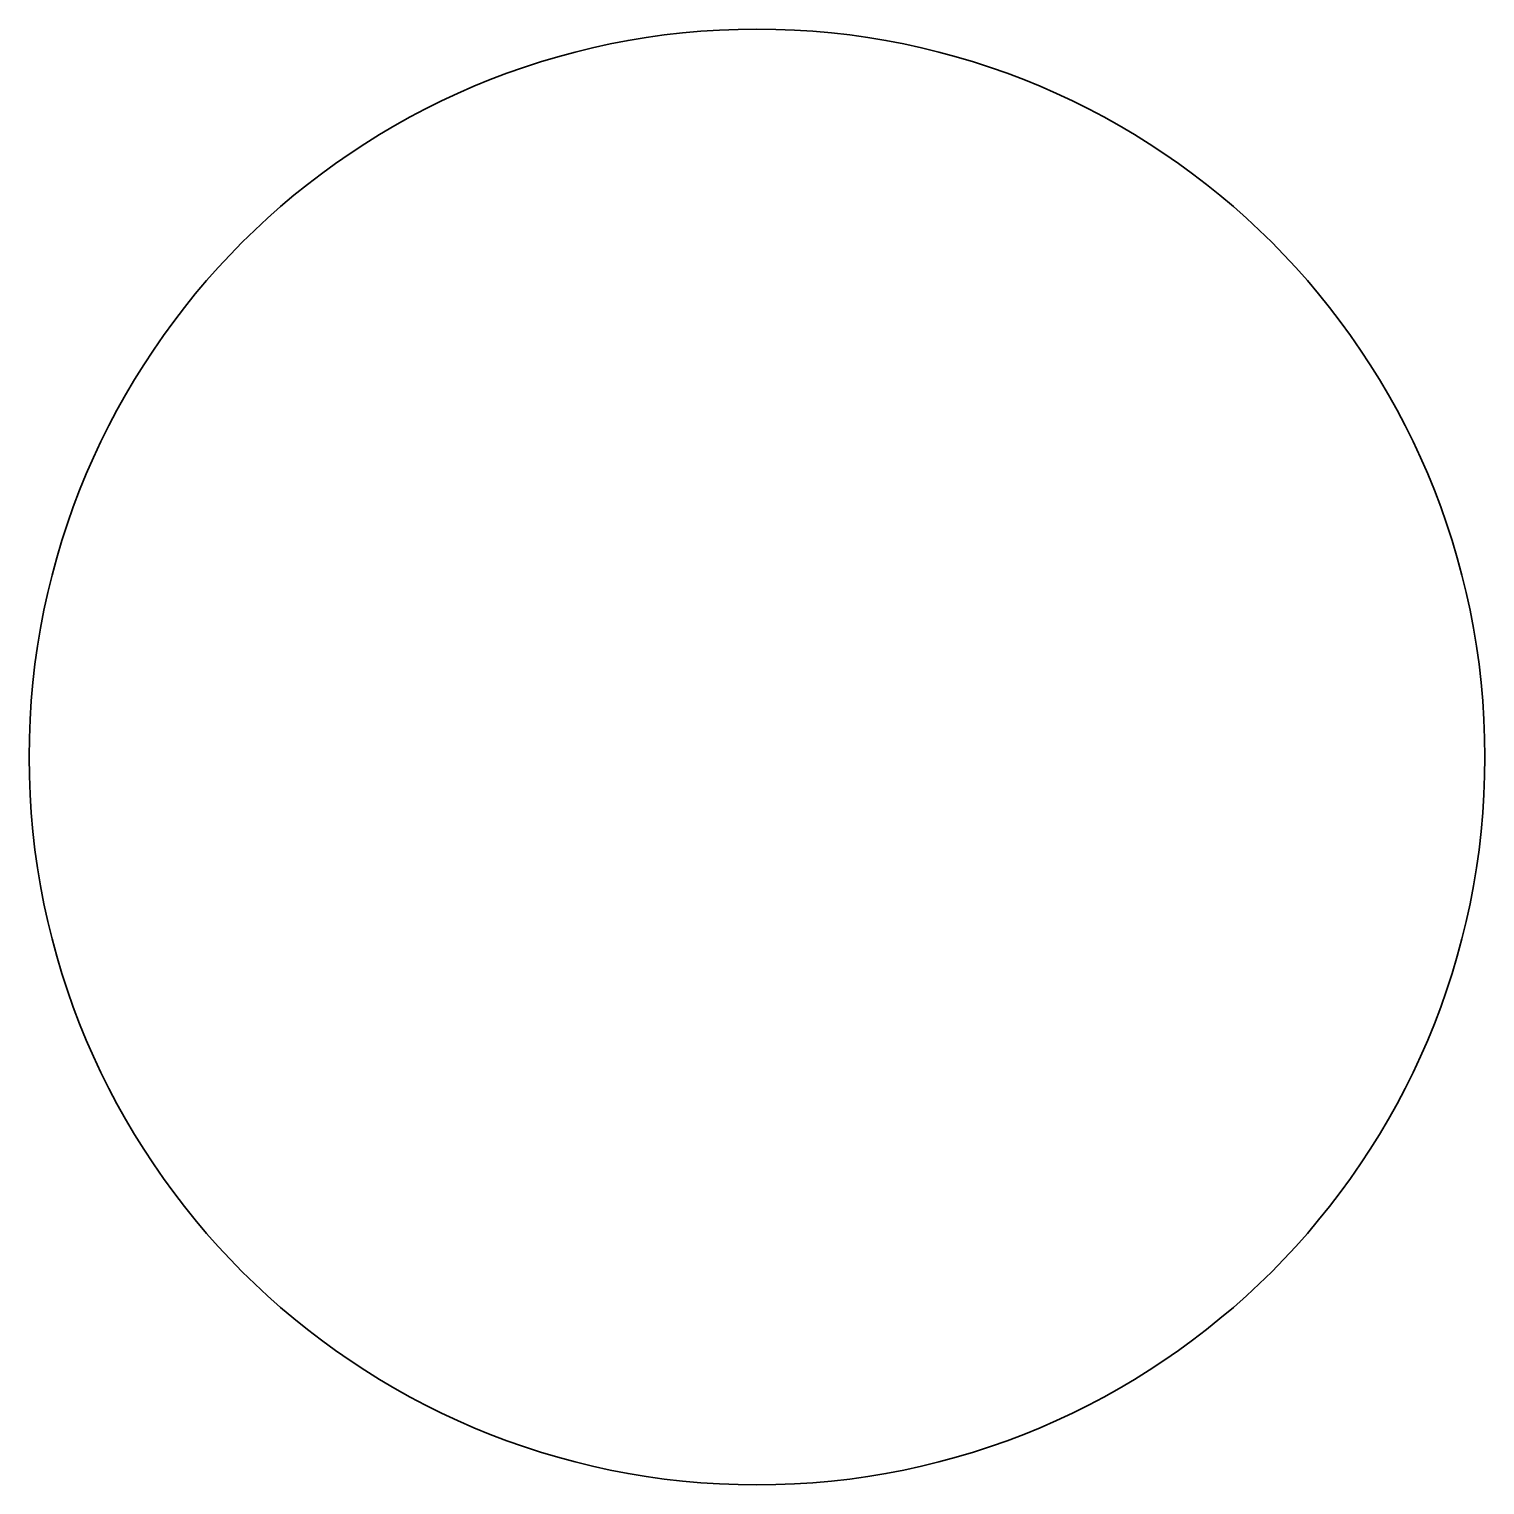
# Model space of a CAD drawing. Header units: inches. Extents: x 114016.7 to 114096.7, y 19571.1 to 19651.1.
import ezdxf

# ---------------------------------------------------------------- set-up
doc = ezdxf.new("R2010")
doc.units = ezdxf.units.IN
doc.header["$LTSCALE"] = 50
doc.header["$MEASUREMENT"] = 0
doc.layers.add('object', color=4, linetype='CONTINUOUS', lineweight=30)

msp = doc.modelspace()

# ---------------------------------------------------------------- linework, layer by layer
at = {"layer": 'object', "ltscale": 3}
msp.add_circle((114056.685, 19611.053), 40, dxfattribs=at)

doc.saveas('drawing.dxf')
